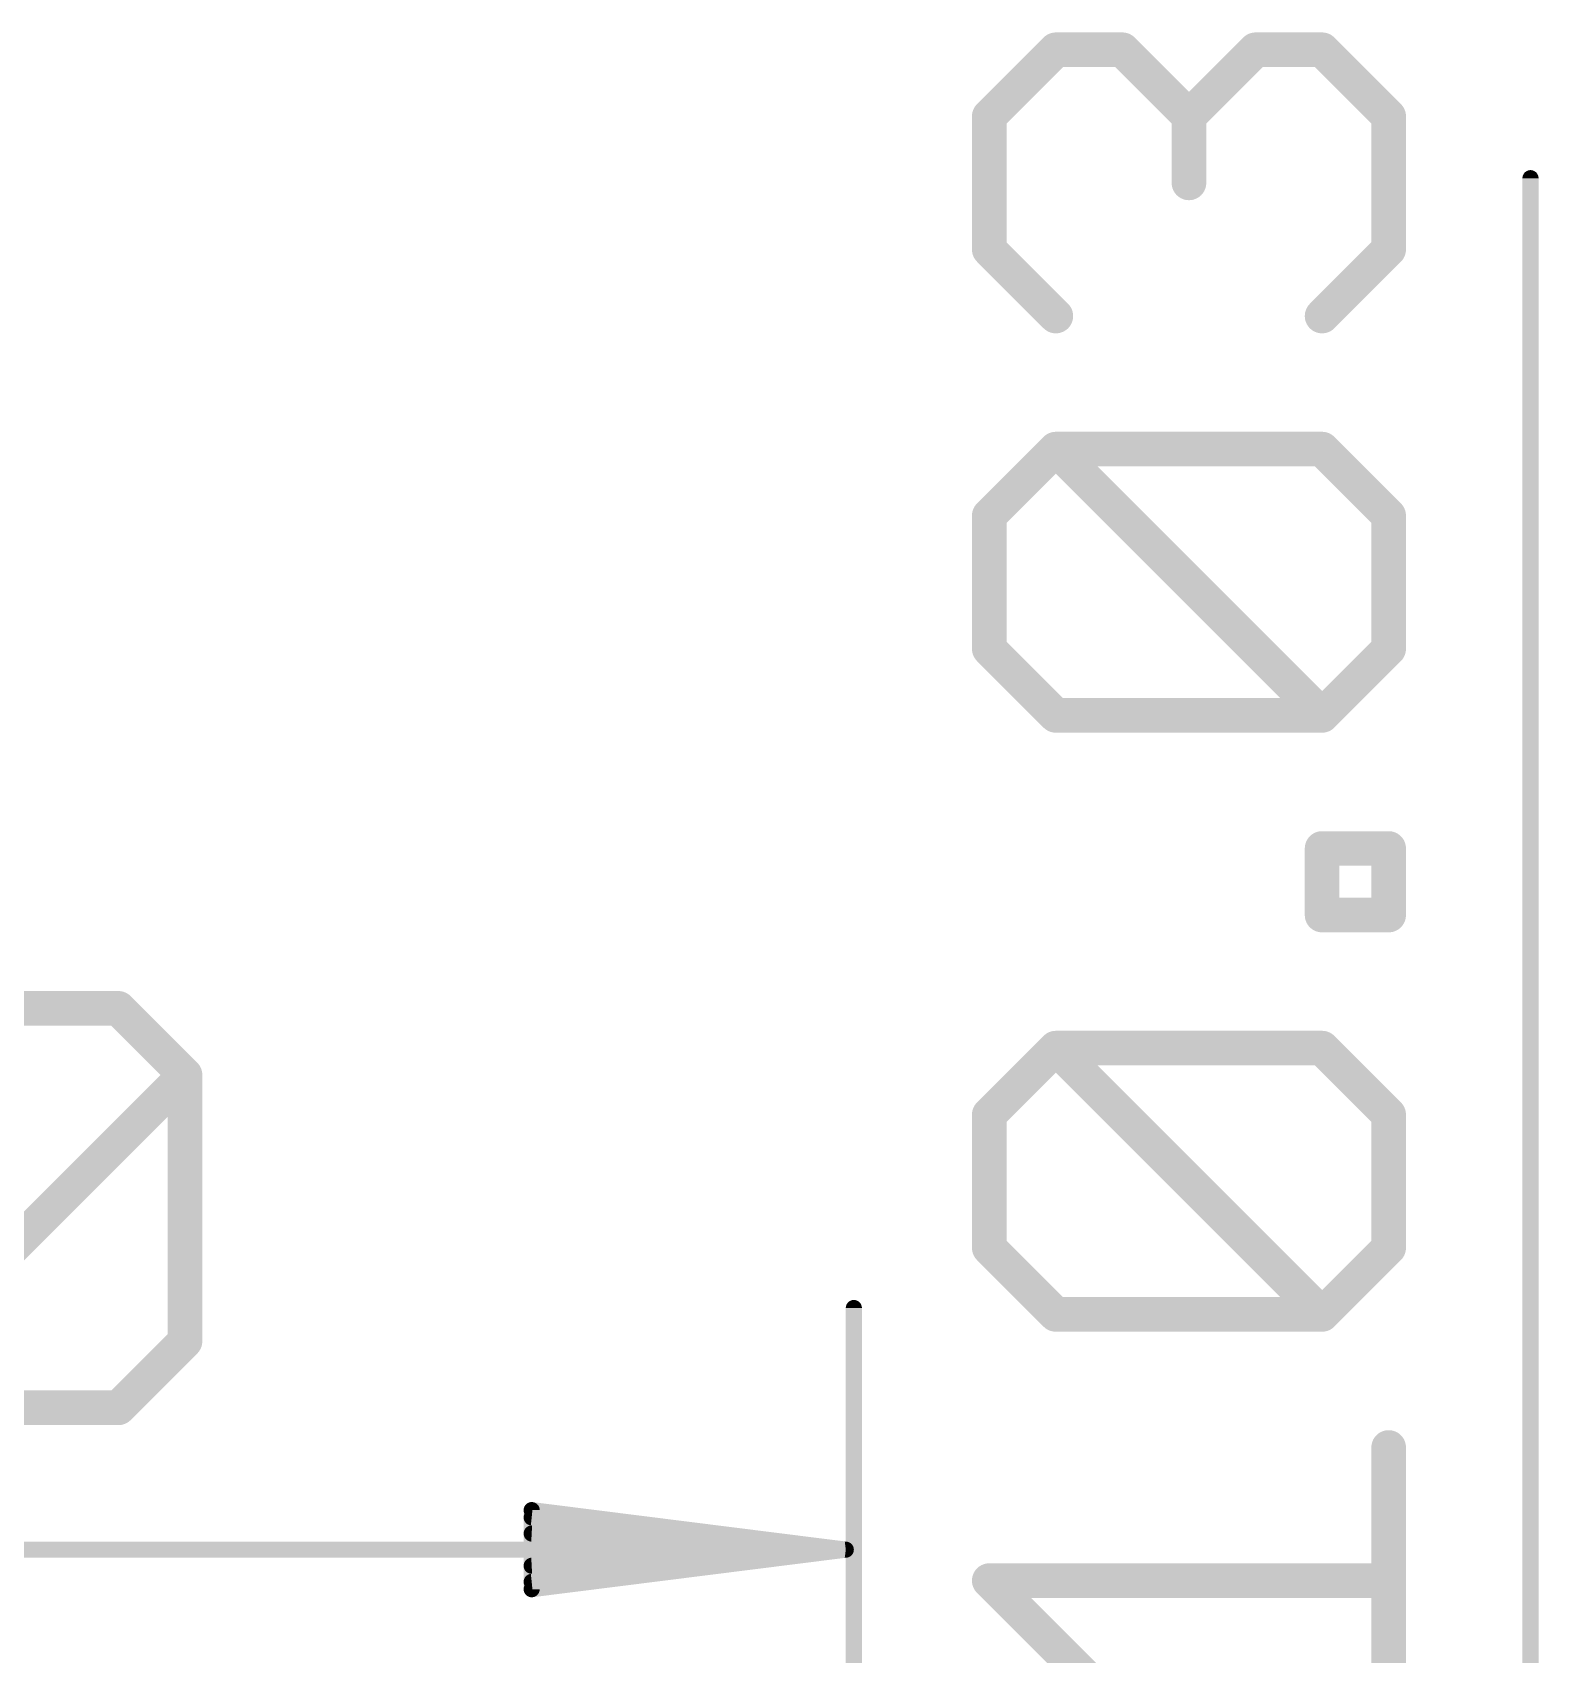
# Model space of a CAD drawing. Extents: x -5.8 to 38.5, y -8.1 to 30.4.
# Drawn here: x 18.77 to 30.93, y 15.28 to 28.37 of the extents above; entities that cross this region are included whole.
import ezdxf

# ---------------------------------------------------------------- set-up
doc = ezdxf.new("R2010")
doc.units = 0
doc.layers.add('51', color=253, linetype='CONTINUOUS')

msp = doc.modelspace()

# ---------------------------------------------------------------- linework, layer by layer
at = {"layer": '51'}
for points, const_width in [([(26.4929, 27.696), (27.0302, 28.2332)], 0.2794), ([(27.0302, 28.2332), (27.5674, 28.2332)], 0.2794), ([(27.5674, 28.2332), (28.1046, 27.696)], 0.2794), ([(28.1046, 27.696), (28.6419, 28.2332)], 0.2794), ([(28.6419, 28.2332), (29.1791, 28.2332)], 0.2794), ([(29.1791, 28.2332), (29.7163, 27.696)], 0.2794), ([(26.4929, 26.6216), (26.4929, 27.696)], 0.2794), ([(28.1046, 27.696), (28.1046, 27.1588)], 0.2794), ([(29.7163, 27.696), (29.7163, 26.6216)], 0.2794), ([(30.861, 12.13), (30.861, 27.1969)], 0.13), ([(27.0302, 26.0843), (26.4929, 26.6216)], 0.2794), ([(29.7163, 26.6216), (29.1791, 26.0843)], 0.2794), ([(26.4929, 24.4733), (27.0302, 25.0105)], 0.2794), ([(27.0302, 25.0105), (29.1791, 25.0105)], 0.2794), ([(29.1791, 22.8616), (27.0302, 25.0105)], 0.2794), ([(29.1791, 25.0105), (29.7163, 24.4733)], 0.2794), ([(26.4929, 23.3988), (26.4929, 24.4733)], 0.2794), ([(29.7163, 24.4733), (29.7163, 23.3988)], 0.2794), ([(27.0302, 22.8616), (26.4929, 23.3988)], 0.2794), ([(29.7163, 23.3988), (29.1791, 22.8616)], 0.2794), ([(29.1791, 22.8616), (27.0302, 22.8616)], 0.2794), ([(29.1791, 21.2502), (29.1791, 21.7874)], 0.2794), ([(29.1791, 21.7874), (29.7163, 21.7874)], 0.2794), ([(29.7163, 21.7874), (29.7163, 21.2502)], 0.2794), ([(29.7163, 21.2502), (29.1791, 21.2502)], 0.2794), ([(18.3906, 20.4971), (19.465, 20.4971)], 0.2794), ([(19.465, 20.4971), (20.0023, 19.9598)], 0.2794), ([(26.4929, 19.6391), (27.0302, 20.1764)], 0.2794), ([(27.0302, 20.1764), (29.1791, 20.1764)], 0.2794), ([(29.1791, 18.0275), (27.0302, 20.1764)], 0.2794), ([(29.1791, 20.1764), (29.7163, 19.6391)], 0.2794), ([(17.8534, 17.8109), (20.0023, 19.9598)], 0.2794), ([(20.0023, 19.9598), (20.0023, 17.8109)], 0.2794), ([(26.4929, 18.5647), (26.4929, 19.6391)], 0.2794), ([(29.7163, 19.6391), (29.7163, 18.5647)], 0.2794), ([(27.0302, 18.0275), (26.4929, 18.5647)], 0.2794), ([(29.7163, 18.5647), (29.1791, 18.0275)], 0.2794), ([(25.4, 8.255), (25.4, 18.079)], 0.13), ([(29.1791, 18.0275), (27.0302, 18.0275)], 0.2794), ([(20.0023, 17.8109), (19.465, 17.2737)], 0.2794), ([(19.465, 17.2737), (18.3906, 17.2737)], 0.2794), ([(29.7163, 14.8047), (29.7163, 16.9536)], 0.2794), ([(25.335, 16.129), (22.8, 16.4482)], 0.13), ([(22.8, 16.4482), (22.8, 15.8098)], 0.13), ([(25.335, 16.129), (22.8, 16.389)], 0.13), ([(25.335, 16.129), (22.8, 16.259)], 0.13), ([(0.065, 16.129), (25.335, 16.129)], 0.13), ([(22.8, 15.8098), (25.335, 16.129)], 0.13), ([(22.8, 15.999), (25.335, 16.129)], 0.13), ([(22.8, 15.869), (25.335, 16.129)], 0.13), ([(27.5674, 14.8047), (26.4929, 15.8792)], 0.2794), ([(26.4929, 15.8792), (29.7163, 15.8792)], 0.2794)]:
    msp.add_lwpolyline(points, dxfattribs=dict(at, const_width=const_width))
for points, const_width in [([(27.0302, 28.3031, 1), (27.0302, 28.1634)], 0.1397), ([(27.0796, 28.1838, 1), (26.9808, 28.2826)], 0.1397), ([(27.6168, 28.2826, 1), (27.518, 28.1838)], 0.1397), ([(27.5674, 28.1634, 1), (27.5674, 28.3031)], 0.1397), ([(28.6419, 28.3031, 1), (28.6419, 28.1634)], 0.1397), ([(28.6912, 28.1838, 1), (28.5925, 28.2826)], 0.1397), ([(29.2285, 28.2826, 1), (29.1297, 28.1838)], 0.1397), ([(29.1791, 28.1634, 1), (29.1791, 28.3031)], 0.1397), ([(26.5628, 27.696, 1), (26.4231, 27.696)], 0.1397), ([(26.4436, 27.7454, 1), (26.5423, 27.6466)], 0.1397), ([(28.0552, 27.7454, 1), (28.154, 27.6466)], 0.1397), ([(28.1745, 27.696, 1), (28.0348, 27.696)], 0.1397), ([(28.0552, 27.6466, 1), (28.154, 27.7454)], 0.1397), ([(29.7861, 27.696, 1), (29.6465, 27.696)], 0.1397), ([(29.6669, 27.6466, 1), (29.7657, 27.7454)], 0.1397), ([(28.0348, 27.1588, 1), (28.1745, 27.1588)], 0.1397), ([(30.8935, 27.1969, 1), (30.8285, 27.1969)], 0.065), ([(26.5423, 26.671, 1), (26.4436, 26.5722)], 0.1397), ([(29.7657, 26.5722, 1), (29.6669, 26.671)], 0.1397), ([(26.4231, 26.6216, 1), (26.5628, 26.6216)], 0.1397), ([(29.6465, 26.6216, 1), (29.7861, 26.6216)], 0.1397), ([(26.9808, 26.0349, 1), (27.0796, 26.1337)], 0.1397), ([(29.1297, 26.1337, 1), (29.2285, 26.0349)], 0.1397), ([(27.0302, 25.0803, 1), (27.0302, 24.9406)], 0.1397), ([(27.0796, 25.0599, 1), (26.9808, 24.9611)], 0.1397), ([(27.0796, 24.9611, 1), (26.9808, 25.0599)], 0.1397), ([(29.2285, 25.0599, 1), (29.1297, 24.9611)], 0.1397), ([(29.1791, 24.9406, 1), (29.1791, 25.0803)], 0.1397), ([(26.5628, 24.4733, 1), (26.4231, 24.4733)], 0.1397), ([(29.7861, 24.4733, 1), (29.6465, 24.4733)], 0.1397), ([(26.4436, 24.5226, 1), (26.5423, 24.4239)], 0.1397), ([(29.6669, 24.4239, 1), (29.7657, 24.5226)], 0.1397), ([(26.5423, 23.4482, 1), (26.4436, 23.3494)], 0.1397), ([(26.4231, 23.3988, 1), (26.5628, 23.3988)], 0.1397), ([(29.6465, 23.3988, 1), (29.7861, 23.3988)], 0.1397), ([(29.7657, 23.3494, 1), (29.6669, 23.4482)], 0.1397), ([(27.0302, 22.9314, 1), (27.0302, 22.7917)], 0.1397), ([(26.9808, 22.8122, 1), (27.0796, 22.911)], 0.1397), ([(29.1297, 22.911, 1), (29.2285, 22.8122)], 0.1397), ([(29.1297, 22.8122, 1), (29.2285, 22.911)], 0.1397), ([(29.1791, 22.7917, 1), (29.1791, 22.9314)], 0.1397), ([(29.2489, 21.7874, 1), (29.1092, 21.7874)], 0.1397), ([(29.1791, 21.8573, 1), (29.1791, 21.7176)], 0.1397), ([(29.7861, 21.7874, 1), (29.6465, 21.7874)], 0.1397), ([(29.7163, 21.7176, 1), (29.7163, 21.8573)], 0.1397), ([(29.1791, 21.3201, 1), (29.1791, 21.1804)], 0.1397), ([(29.7163, 21.1804, 1), (29.7163, 21.3201)], 0.1397), ([(29.1092, 21.2502, 1), (29.2489, 21.2502)], 0.1397), ([(29.6465, 21.2502, 1), (29.7861, 21.2502)], 0.1397), ([(19.5144, 20.5464, 1), (19.4157, 20.4477)], 0.1397), ([(19.465, 20.4272, 1), (19.465, 20.5669)], 0.1397), ([(27.0302, 20.2462, 1), (27.0302, 20.1065)], 0.1397), ([(27.0796, 20.2257, 1), (26.9808, 20.127)], 0.1397), ([(27.0796, 20.127, 1), (26.9808, 20.2257)], 0.1397), ([(29.2285, 20.2257, 1), (29.1297, 20.127)], 0.1397), ([(29.1791, 20.1065, 1), (29.1791, 20.2462)], 0.1397), ([(20.0721, 19.9598, 1), (19.9324, 19.9598)], 0.1397), ([(20.0517, 19.9104, 1), (19.9529, 20.0092)], 0.1397), ([(19.9529, 19.9104, 1), (20.0517, 20.0092)], 0.1397), ([(26.5628, 19.6391, 1), (26.4231, 19.6391)], 0.1397), ([(29.7861, 19.6391, 1), (29.6465, 19.6391)], 0.1397), ([(26.4436, 19.6885, 1), (26.5423, 19.5897)], 0.1397), ([(29.6669, 19.5897, 1), (29.7657, 19.6885)], 0.1397), ([(26.5423, 18.6141, 1), (26.4436, 18.5153)], 0.1397), ([(26.4231, 18.5647, 1), (26.5628, 18.5647)], 0.1397), ([(29.6465, 18.5647, 1), (29.7861, 18.5647)], 0.1397), ([(29.7657, 18.5153, 1), (29.6669, 18.6141)], 0.1397), ([(25.4325, 18.079, 1), (25.3675, 18.079)], 0.065), ([(27.0302, 18.0973, 1), (27.0302, 17.9576)], 0.1397), ([(26.9808, 17.9781, 1), (27.0796, 18.0768)], 0.1397), ([(29.1297, 18.0768, 1), (29.2285, 17.9781)], 0.1397), ([(29.1297, 17.9781, 1), (29.2285, 18.0768)], 0.1397), ([(29.1791, 17.9576, 1), (29.1791, 18.0973)], 0.1397), ([(20.0517, 17.7615, 1), (19.9529, 17.8603)], 0.1397), ([(19.9324, 17.8109, 1), (20.0721, 17.8109)], 0.1397), ([(19.465, 17.2039, 1), (19.465, 17.3436)], 0.1397), ([(19.4157, 17.3231, 1), (19.5144, 17.2243)], 0.1397), ([(29.7861, 16.9536, 1), (29.6465, 16.9536)], 0.1397), ([(22.8041, 16.4805, 1), (22.7959, 16.416)], 0.065), ([(22.8325, 16.4482, 1), (22.7675, 16.4482)], 0.065), ([(22.8033, 16.4213, 1), (22.7967, 16.3567)], 0.065), ([(22.8017, 16.2915, 1), (22.7983, 16.2265)], 0.065), ([(25.3391, 16.0968, 1), (25.3309, 16.1612)], 0.065), ([(25.3309, 16.0968, 1), (25.3391, 16.1612)], 0.065), ([(25.3383, 16.0967, 1), (25.3317, 16.1613)], 0.065), ([(25.3317, 16.0967, 1), (25.3383, 16.1613)], 0.065), ([(25.3333, 16.0965, 1), (25.3367, 16.1615)], 0.065), ([(25.3367, 16.0965, 1), (25.3333, 16.1615)], 0.065), ([(25.335, 16.0965, 1), (25.335, 16.1615)], 0.065), ([(22.7983, 16.0315, 1), (22.8017, 15.9665)], 0.065), ([(26.4929, 15.949, 1), (26.4929, 15.8093)], 0.1397), ([(26.5423, 15.9285, 1), (26.4436, 15.8298)], 0.1397), ([(29.7163, 15.8093, 1), (29.7163, 15.949)], 0.1397), ([(22.7967, 15.9013, 1), (22.8033, 15.8367)], 0.065), ([(22.7959, 15.842, 1), (22.8041, 15.7775)], 0.065), ([(22.7675, 15.8098, 1), (22.8325, 15.8098)], 0.065)]:
    msp.add_lwpolyline(points, format="xyb", dxfattribs=dict(at, const_width=const_width))

doc.saveas('drawing.dxf')
